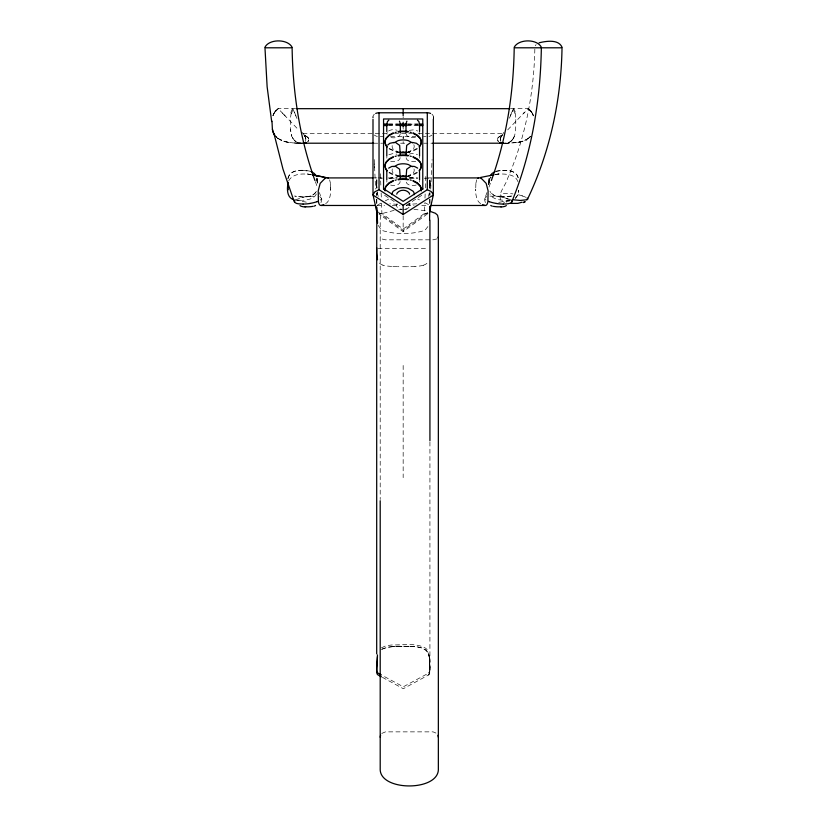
<?xml version="1.0" encoding="UTF-8"?>
<svg xmlns="http://www.w3.org/2000/svg" width="827" height="827" viewBox="0 0 827 827"><rect width="100%" height="100%" fill="white"/><g stroke="black" fill="none" stroke-linecap="round" stroke-linejoin="round"><path stroke-width="0.62" stroke-dasharray="4.13 3.1" d="M291.218 113.144A17.119 6.647 90 0 0 290.504 119.326L290.566 129.229A14.431 5.613 -89.9 0 0 291.9 136.507A14.431 5.562 89.9 0 1 290.608 129.208M403.162 136.672L403.162 138.564L403.162 133.395M382.405 677.334L403.318 688.715L428.407 675.059A2.657 2.657 0 0 0 429.792 672.878L429.926 666.479M514.28 136.424L513.981 137.148L514.26 136.476A14.431 5.572 90 0 0 515.676 129.219L515.8 119.315M424.282 178.229L429.802 178.229L429.926 184.287M429.926 441.949L429.916 669.488A84.116 84.116 0 0 1 429.792 672.878M330.624 189.734L330.635 188.184M376.698 183.728L376.833 178.229L376.833 188.298L376.709 184.617M376.73 180.338L376.709 184.287M376.709 181.733L376.698 188.018M325.652 203.618C329.353 201.881 331.027 194.366 330.635 188.99M429.916 184.617L429.782 188.308L429.802 178.229M405.995 133.488C406.481 137.768 412.373 138.233 415.702 137.323M405.457 209.097C407.928 208.88 411.391 206.212 409.282 203.628M379.376 213.645A5.975 3.877 -30.1 0 0 381.909 213.449L403.162 229.048L424.416 213.49L424.799 203.235M424.995 198.108L425.181 192.97M425.378 187.843L425.905 173.742M534.842 49.051C533.922 93.441 525.341 137.809 507.54 178.591C506.114 185.486 493.409 197.87 504.532 202.47M430.733 189.073L432.087 159.549M488.736 183.987L489.998 178.766M475.876 183.615L475.711 189.734M488.788 183.708L489.088 181.34M475.928 183.087L476.693 179.862M429.223 193.342L428.417 196.433M386.871 156.975L386.84 158.164M386.871 180.844L386.84 182.033M419.465 134.387L419.155 132.392M287.91 178.797C288.716 171.634 296.965 169.928 302.93 170.383M489.15 178.425L488.674 184.09A30.01 30.01 0 0 1 488.664 183.666L488.736 181.309A21.978 21.978 0 0 1 488.974 179.304L489.202 178.167M489.202 180.813L490.06 178.642M287.982 178.456C290.411 169.039 302.144 169.587 310.053 171.189M488.974 187.15L490.959 181.671M486.938 192.577L484.508 199.441L485.366 202.636M511.872 112.121L509.298 118.519L513.36 108.844M512.089 111.593L512.42 110.777M503.695 132.403L502.744 134.356M295.508 108.678L278.213 108.678L274.781 111.903L272.91 115.739A17.171 15.889 -90 0 1 273.892 113.185M273.902 113.32L272.91 115.739A17.171 15.868 -89.5 0 1 273.882 113.309L278.213 108.678L282.576 113.237M288.664 180.906C292.675 173.081 303.736 173.453 311.138 174.642M316.379 191.316C312.017 198.635 301.7 197.26 294.505 196.009M316.317 194.045C314.353 198.645 308.347 199.896 303.509 200.206M320.969 202.636L321.817 199.441L319.398 192.577M427.89 226.577L425.523 229.617A10.431 6.957 0 0 1 423.962 230.65C410.864 234.568 395.761 234.568 382.674 230.65A10.431 6.957 0 0 1 381.113 229.617L378.249 225.43M428.407 675.049L429.792 672.764L428.407 675.049L429.409 674.005M292.903 108.844L296.965 118.519M501.917 135.649L502.33 135.008M501.844 135.762L501.079 136.951A13.501 7.164 69.4 0 0 500.986 137.127A3.05 1.199 90 0 0 500.438 140.321A3.308 1.375 -89.3 0 0 500.728 141.748M501.638 136.083L502.227 135.163M513.019 138.895L513.836 137.447L512.967 138.977M501.431 136.403L501.09 136.951A13.501 2.626 -72.3 0 0 500.986 137.086A3.05 1.158 -90 0 0 500.469 140.301M535.296 45.764L536.103 44.606M397.022 203.659C394.758 206.781 399.338 209.334 402.067 209.283M512.73 139.318L512.761 139.277A22.153 8.725 88.9 0 1 512.43 139.691L510.972 141.2L511.634 140.6M490.597 177.815L491.031 177.278M490.463 178.012L490.907 177.423M315.8 192.381C310.869 198.294 301.979 197.188 295.136 196.185M511.985 140.239L512.43 139.711A22.153 8.415 -88.9 0 0 512.709 139.381M377.381 205.22L381.764 202.677M524.618 112.276L523.481 113.464L528.308 108.844M507.695 129.88L523.977 112.948M530.148 136.786L529.549 137.344M515.593 198.17L517.826 195.027L518.767 190.21L517.981 194.624L515.211 198.449M374.352 114.25L373.98 114.581A5.386 3.784 0 0 0 372.998 116.752L372.998 119.315L372.998 116.752M529.27 137.592L526.737 139.36A22.04 20.334 -87.5 0 1 526.096 139.722L522.468 141.241A40.182 37.194 89.6 0 1 516.792 142.585A40.182 37.184 -89.6 0 0 522.468 141.241M528.856 137.933L527.781 138.719M320.183 200.175L320.762 199.72A13.625 3.753 -7.9 0 0 321.548 198.387L320.152 196.898M427.683 212.394L403.162 230.351L377.619 211.65M427.466 213.873L403.162 231.663L378.859 213.873M431.983 135.09L430.598 135.907A6.337 4.445 0 0 1 428.955 136.403M528.102 138.491L526.737 139.36A22.04 20.458 87.4 0 1 526.096 139.711L525.962 139.784M381.443 649.484L387.077 647.272L396.505 646.332M381.754 733.435L385.485 731.864L433.069 731.864L436.811 733.435M381.443 647.851L385.103 646.145L390.447 645.132A61.363 60.795 0 0 1 392.484 644.946C403.421 645.132 415.805 642.569 425.719 648.265A8.373 8.291 0 0 1 427.052 649.681L429.368 656.111L429.916 667.709A84.468 83.682 0 0 1 429.792 671.069L428.407 673.416L429.792 671.069A2.657 2.636 0 0 1 428.417 673.24L403.318 686.792L382.405 675.494M500.935 135.7L501.503 135.328M500.852 135.762L502.413 134.739M499.694 136.507L499.043 136.951A13.428 10.772 -60.8 0 0 498.795 137.117A3.05 2.832 89.9 0 0 497.523 140.311A3.05 2.812 -89.9 0 1 498.722 137.096A13.428 12.591 33.1 0 1 499.043 136.951L500.273 136.135M500.438 136.031L499.859 136.403M417.211 148.405L409.83 151.579A18.98 11.723 0 0 1 406.46 152.147M417.211 148.932L413.066 151.124L408.145 152.447A18.98 11.723 0 0 0 409.83 152.116M417.211 172.274L409.83 175.448A18.98 11.723 0 0 1 408.145 175.789M417.211 172.812L413.066 175.004L408.145 176.316M406.129 205.375L421.739 195.306M278.213 108.678L277.965 108.844A12.643 11.867 86.3 0 0 273.799 113.123M295.632 199.731L305.091 196.733L316.379 196.102M385.31 200.837L388.866 198.987M524.618 140.414L526.737 139.36C530.066 141.913 493.378 144.839 508.533 142.595A40.461 15.661 89.8 0 0 510.921 141.355M388.917 154.711L392.629 153.677L397.001 154.184M388.917 178.58L392.629 177.547L397.001 178.053M486.173 196.898L484.777 198.387A13.625 3.753 7.9 0 0 485.573 199.72L486.876 200.63M407.494 152.509L412.993 149.367A10.058 6.213 0 0 0 413.004 143.412M407.153 176.523L412.993 173.246A10.058 6.213 0 0 0 413.81 168.47M436.811 238.92L433.069 239.83L385.485 239.83L381.754 238.931L380.203 236.749M382.022 649.102C392.184 645.07 403.452 646.311 414.151 646.559A61.487 61.487 0 0 1 416.177 646.755L422.173 647.975L425.719 649.908A8.363 8.363 0 0 1 427.052 651.335L429.265 657.207L429.926 667.472L429.368 657.703C429.079 648.099 418.059 646.269 410.12 646.332M495.187 174.642L495.435 174.569A18.401 16.395 74.4 0 1 498.919 173.97C505.71 173.959 515.211 174.052 517.929 181.62M409.21 130.356L413.862 129.818L417.718 131.017M423.279 265.25L423.993 265.012A9.438 6.058 0 0 0 427.962 262.19M511.83 196.009L502.02 196.909M496.283 171.189L502.713 170.393M394.851 132.289L396.505 131.855M394.851 132.827L396.505 132.382M394.851 156.158L396.505 155.724M394.851 156.696L396.505 156.251M394.851 180.038L396.505 179.593M394.851 180.565L396.505 180.131M495.435 171.478C502.971 169.752 516.586 168.512 518.426 178.797M511.189 196.185C504.532 196.909 493.895 198.718 489.946 191.316M498.764 202.388L511.189 200.02M394.107 210.368L383.149 213.283L381.02 215.206L380.203 218.814L380.203 499.487M495.435 174.569L498.919 173.97L495.259 174.518M516.792 142.595L506.91 143.205M510.631 200.113L504.811 200.33M416.829 203.804L408.104 204.383M509.597 200.94L506.134 201.654L506.517 202.615M489.946 196.102L501.234 196.733L510.693 199.731M302.992 200.248L302.475 200.279M398.748 209.686L402.263 209.469M403.431 209.396L406.936 209.179M414.999 266.47L409.034 266.697M301.514 200.33L295.694 200.113M301.721 143.205L297.73 142.595A40.461 15.661 -89.8 0 1 295.342 141.355M299.136 143.205L302.144 143.123M301.111 143.164L300.304 143.185M502.795 170.383C508.781 170.042 517.164 171.23 518.343 178.415M408.414 266.707L407.442 266.728M299.746 143.195L296.19 143.174M406.76 266.739L399.534 266.728M510.755 108.678L528.06 108.678L531.492 111.903L533.353 115.739M388.463 124.06L399.493 124.06M406.843 124.06L417.873 124.06M388.463 124.122L398.263 124.122M408.062 124.122L417.873 124.122M388.463 124.918L398.738 124.918M407.587 124.918L417.873 124.918M388.463 125.518L399.493 125.57M406.843 125.57L417.873 125.57M302.909 133.664L388.152 133.664M394.376 133.664L411.918 133.664M418.142 133.664L503.457 133.664M380.296 136.558L382.839 136.558M390.458 136.558L415.867 136.558M423.486 136.558L426.029 136.558M298.588 143.205L301.162 143.205M373.577 143.205L382.581 143.205M400.557 143.205L405.737 143.205M423.703 143.205L432.738 143.205M374.28 177.908L376.843 177.908M378.135 177.908L381.981 177.908M388.401 177.908L397.384 177.908M408.941 177.908L417.924 177.908M426.918 177.908L432.045 177.908M380.141 178.229L382.353 178.229M390.075 178.229L396.691 178.229M409.934 178.229L416.56 178.229M376.843 205.468L384.545 205.468M392.256 205.468L399.958 205.468M406.377 205.468L414.079 205.468M421.78 205.468L428.2 205.468M377.939 248.451L426.494 248.451M504.687 143.205L505.845 143.185M303.013 170.383L310.89 171.478M408.734 646.29L392.484 646.456L414.151 646.456M506.858 143.205L504.119 143.123M398.862 266.718L397.601 266.697M397.001 266.687L391.636 266.47M298.537 143.205L289.471 142.595M397.725 204.362L389.796 203.804M295.89 143.164L288.85 142.492L280.167 139.711A22.04 20.334 87.5 0 1 279.516 139.36L277.107 137.695M501.886 196.898L493.833 195.296L490.525 192.381M413.955 209.324L427.931 210.988M502.682 200.196C497.895 199.896 491.92 198.563 490.008 194.045M310.942 174.58L307.406 173.97A18.401 16.395 -74.4 0 1 310.9 174.559L311.086 174.631M295.136 200.02L307.561 202.388M396.505 152.116L398.18 152.447A18.98 11.723 0 0 1 396.505 152.116L389.114 148.932M389.114 172.812L393.259 175.004L398.18 176.316M510.466 199.338C501.989 198.8 494.629 192.215 508.367 193.487A14.214 2.863 8.4 0 1 512.916 193.89M390.675 161.213C393.993 162.154 400.32 161.544 400.289 157.068M390.675 185.083C393.993 186.023 400.32 185.413 400.289 180.937M409.83 131.855L411.474 132.289M409.83 132.382L411.474 132.827M409.83 155.724L411.474 156.158M409.83 156.251L411.474 156.696M409.83 179.593L411.474 180.038M409.83 180.131L411.474 180.565M522.499 195.854L520.142 195.213A14.214 2.863 8.4 0 0 516.648 194.459M283.651 141.2L283.795 141.241A40.182 37.194 -89.6 0 0 289.471 142.585A40.182 37.184 89.6 0 1 283.795 141.241L279.381 139.277M382.994 265.126L382.643 265.012A9.107 5.851 0 0 1 379.221 262.883A10.751 6.895 0 0 1 378.683 262.19L378.342 261.673M399.699 152.861L393.332 149.367A10.058 6.213 0 0 1 393.321 143.412M399.183 176.523L393.332 173.246A10.058 6.213 0 0 1 392.515 168.47M277.841 138.264L281.645 140.414M417.666 198.945L419.465 199.876M280.301 139.784L280.177 139.711A22.04 20.458 -87.4 0 1 279.526 139.35L279.526 139.36M424.84 202.667L428.737 204.734M305.328 135.7L307.22 136.951A13.428 10.772 60.8 0 1 307.468 137.117L307.51 137.148A3.05 2.832 -89.9 0 1 308.74 140.311A3.05 2.812 89.9 0 0 307.541 137.096L307.458 137.117A13.428 12.591 -33.1 0 0 307.22 136.951L306.9 136.724M384.586 195.306L394.903 201.953M278.689 138.843L277.469 137.975M389.114 148.405L396.505 151.579A18.98 11.723 0 0 0 398.18 151.91M389.114 172.274L396.505 175.448A18.98 11.723 0 0 0 398.18 175.789M304.016 134.842L304.843 135.38M305.742 135.969L306.734 136.62M304.512 135.163L305.08 135.545M305.411 135.762L304.925 135.432M480.673 203.618C477.117 201.891 475.391 194.976 475.711 189.859M278.42 138.667L277.407 137.933M374.352 135.09L375.727 135.907A6.337 4.445 0 0 0 377.37 136.403M528.06 108.678L532.361 113.32A17.171 15.868 89.5 0 1 533.363 115.904A17.171 15.889 90 0 0 532.381 113.185M276.88 137.499L276.063 136.734M431.983 114.25L432.345 114.581A5.386 3.784 0 0 1 433.338 116.752M284.002 114.726L298.568 129.88M285.212 115.987L282.141 112.792M293.564 139.36L293.564 139.36A22.153 8.725 -88.9 0 0 293.833 139.691L295.353 141.241L293.833 139.711A22.153 8.415 88.9 0 1 293.554 139.381M293.327 139.019L293.244 138.895M304.109 135.277L305.184 136.951A13.501 7.164 -69.4 0 1 305.277 137.127L305.297 137.148A3.05 1.199 -90 0 1 305.835 140.321A3.308 1.375 89.3 0 1 305.535 141.748M304.594 136.031L304.212 135.432M303.209 133.881L302.568 132.403M303.53 134.356L303.178 133.819M304.522 135.917L305.184 136.951A13.501 2.626 72.3 0 1 305.277 137.086L305.297 137.148A3.05 1.158 90 0 1 305.804 140.301M531.492 111.903L532.361 113.32M316.338 178.766L317.589 183.987M316.265 178.642L317.123 180.813M292.479 137.551L293.13 138.719L292.334 137.251M329.632 179.862L330.407 183.108M295.952 115.987L294.267 111.821M315.366 181.671L317.351 187.15M378.208 196.444L377.412 193.353M317.123 178.208L317.661 184.132L317.589 181.309A21.978 21.978 0 0 0 317.351 179.304L317.196 178.498M317.237 181.34L317.527 183.191M377.298 192.65L377.577 194.231L377.04 190.954M429.368 657.703L429.926 667.358M330.459 183.615L330.624 187.419M374.238 159.549L375.592 189.073M380.42 173.742L380.947 187.843M381.144 192.97L381.33 198.108M381.526 203.235L381.909 213.49M374.207 164.015L374.352 167.788L374.217 164.118M475.701 188.99L475.721 190.344M429.895 180.338L429.926 182.591M330.624 187.471L330.635 188.029M429.926 183.025L429.926 183.728M429.926 181.733L429.926 188.018M429.926 192.091L429.926 195.523M429.926 199.245L429.926 203.969M429.802 193.239L429.802 195.172M429.802 199.255L429.802 203.649M409.934 203.142L409.934 205.613M403.162 116.876L403.162 117.847M403.162 128.257L403.162 129.084M403.162 141.582L403.162 143.154M403.162 215.723L403.162 231.415M403.162 365.472L403.162 477.655M376.833 193.239L376.833 195.172M376.833 199.255L376.833 203.649M376.698 192.836L376.698 195.523M376.698 199.245L376.698 203.969M486.204 196.909A13.801 3.742 7.6 0 1 486.721 196.723M522.013 195.927A13.418 2.729 8.3 0 1 525.755 197.281M319.604 196.723A13.801 3.742 -7.6 0 1 320.121 196.909M400.185 133.498A6.626 4.094 0 0 1 397.198 137.168A6.626 4.094 0 0 1 390.571 137.396M387.015 134.367A6.626 4.094 0 0 1 387.294 132.423M388.607 131.017A6.626 4.094 0 0 1 397.167 130.304M419.31 156.985A6.626 4.094 0 0 1 419.33 158.153M415.712 161.275A6.626 4.094 0 0 1 408.91 160.945A6.626 4.094 0 0 1 406.191 157.078M409.282 154.132A6.626 4.094 0 0 1 417.428 154.701M419.31 180.855A6.626 4.094 0 0 1 419.33 182.023M416.25 184.969A6.626 4.094 0 0 1 409.158 184.928A6.626 4.094 0 0 1 406.191 180.948M409.282 178.001A6.626 4.094 0 0 1 417.428 178.57M427.993 213.366A5.975 3.877 30.1 0 1 424.416 213.449M409.83 175.986A18.98 11.723 0 0 1 408.145 176.316M398.18 176.316A18.98 11.723 0 0 1 396.505 175.986M391.647 266.366A27.694 17.77 0 0 1 382.911 265.26M423.331 265.353A28.242 18.122 0 0 1 414.989 266.377M290.846 112.782A12.674 5.324 88.6 0 1 292.81 108.44M305.587 140.187A3.308 1.189 -89.3 0 1 305.38 141.448M274.026 113.392A12.643 11.526 -86.9 0 1 278.017 108.937M308.43 140.239A3.308 3.019 -88.5 0 1 307.83 141.624M291.569 113.764A12.674 4.466 -88.6 0 1 293.027 109.381M308.523 140.259A3.308 3.091 88.2 0 1 307.892 141.675M513.453 108.44A12.674 5.324 -88.6 0 1 515.417 112.782M515.169 113.165A17.119 6.688 -89.8 0 1 515.872 119.346M297.741 142.533A40.461 15.641 89.8 0 1 295.363 141.159M528.339 108.782A12.643 11.867 -86.3 0 1 532.474 113.123M500.883 141.448A3.308 1.189 89.3 0 1 500.676 140.187M528.246 108.937A12.643 11.526 86.9 0 1 532.237 113.392M497.833 140.239A3.308 3.019 88.5 0 0 498.433 141.624A3.308 3.091 -88.2 0 1 497.74 140.259M513.236 109.381A12.674 4.466 88.6 0 1 514.694 113.764M510.9 141.159A40.461 15.641 -89.8 0 1 508.522 142.533M429.926 183.48L429.844 187.729L429.926 183.48M433.327 116.752L433.286 119.243L433.327 116.752M488.809 183.191L488.695 184.607L488.974 181.899L488.809 183.191M530.603 136.31L529.776 137.148L530.603 136.31M409.22 151.817L408.249 152.158A11.568 7.143 0 0 1 407.235 152.416L409.22 151.817M409.22 175.696L408.249 176.027A11.568 7.143 0 0 1 407.235 176.296L409.22 175.696M399.09 152.426L397.105 151.817L398.076 152.158A11.568 7.143 0 0 0 399.09 152.416M399.09 176.296L397.105 175.696L398.076 176.027A11.568 7.143 0 0 0 399.09 176.296M276.487 137.148L275.66 136.31L276.487 137.148M429.823 660.897L429.595 655.718L429.926 663.533L429.823 660.897M376.792 187.729L376.698 183.48L376.792 187.729"/><path stroke-width="1.24" d="M403.162 108.678L403.162 115.749M287.527 182.374L288.199 189.714M541.354 47.801C540.444 100.532 531.699 153.75 511.489 202.553C509.05 204.052 506 203.949 503.24 204.052M376.802 207.288L377.567 223.104M429.627 211.629A5.975 3.877 30.1 0 0 429.74 210.895L429.906 207.05M271.98 121.135L272.383 129.229A14.462 13.387 -89.8 0 0 274.936 135.587A14.462 13.366 89.8 0 1 272.445 129.219M429.575 219.837L429.792 206.636A5.375 3.587 0 0 0 429.761 206.357M380.203 737.239L380.575 735.255M377.474 656.597L376.719 669.488A84.116 84.116 0 0 0 376.833 672.878A2.657 2.657 0 0 0 378.218 675.059L381.361 676.765M377.474 654.912L376.719 667.709A84.468 83.682 0 0 0 376.833 671.069A2.657 2.636 0 0 0 378.218 673.24L381.361 674.935M264.971 47.211C269.22 38.745 287.713 38.828 292.086 47.222M429.73 210.895L433.327 195.048L433.327 119.315M512.068 201.819L511.82 200.723M514.239 47.222C518.612 38.828 537.105 38.745 541.354 47.211M288.178 182.333C286.959 188.091 286.411 197.829 294.04 199.772M437.979 237.876L438.351 236.749M491.362 180.575C506.62 138.047 513.546 92.893 514.208 47.801L562.019 47.801C561.202 99.943 550.017 151.992 527.543 199.152M522.013 202.233L517.805 203.38L510.755 203.411M406.315 122.541L406.915 121.166M396.712 194.159L397.322 192.784C400.361 189.269 406.439 189.342 409.251 193.115L409.551 194.169M490.153 175.758L492.117 173.401L495.053 171.634M419.237 146.586L419.992 145.624A16.385 10.12 0 0 0 419.992 137.809L417.211 135.028L413.066 132.837M419.237 147.123L419.992 146.152A16.385 10.12 0 0 0 419.992 138.347L417.211 135.566L413.066 133.364M419.237 170.455L419.992 169.494A16.385 10.12 0 0 0 419.992 161.678L417.211 158.898L413.066 156.706M419.237 170.993L419.992 170.021A16.385 10.12 0 0 0 419.992 162.216L417.211 159.435L413.066 157.244M294.619 200.579C293.378 204.455 300.852 203.793 303.085 204.052M388.845 120.194L387.481 121.497L386.788 124.153L386.788 131.534M387.718 145.035L389.848 143.298L393.91 142.44M388.649 168.139L391.729 166.496L393.91 166.32M393.9 142.844L398.076 140.621A11.568 7.143 0 0 1 408.249 140.631L412.425 142.844M393.9 166.713L398.076 164.501A11.568 7.143 0 0 1 408.249 164.501L412.425 166.713M422.773 188.701L403.162 201.343L383.552 188.701M403.162 214.503L403.162 205.282L427.301 189.724L431.105 191.471L433.193 194.169L433.327 195.048L403.162 214.503L372.998 195.048L372.998 119.315M324.639 178.746L320.163 183.367L318.271 190.613A13.242 4.3 -81.4 0 0 318.23 191.161L318.405 201.571A10.503 3.763 -80.4 0 0 319.894 205.075L320.194 205.241A16.592 5.996 -80.1 0 0 321.248 205.458L323.822 204.672M324.918 178.58L326.355 177.939A18.732 6.068 -85.9 0 1 328.412 178.322M393.259 132.837L389.114 135.028L386.333 137.809A16.385 10.12 0 0 0 386.333 145.624L387.088 146.586M393.259 133.364L389.114 135.566L386.333 138.347A16.385 10.12 0 0 0 386.333 146.152L387.088 147.123M410.45 142.74L406.677 145.376L405.995 155.404M393.259 156.706L389.114 158.898L386.333 161.678A16.385 10.12 0 0 0 386.333 169.494L387.088 170.455M393.259 157.244L389.114 159.435L386.333 162.216A16.385 10.12 0 0 0 386.333 170.031L387.088 170.993M410.45 166.609L406.677 169.246L405.995 179.273M393.259 180.575L389.114 182.767L386.333 185.558A16.385 10.12 0 0 0 385.134 190.417M393.259 181.113L389.114 183.305L386.333 186.085A16.385 10.12 0 0 0 385.134 190.944M316.989 201.726L317.816 201.406M526.623 199.772L520.369 200.444L512.151 199.648M314.012 206.171L314.963 205.82A7.319 1.737 -1.3 0 0 315.563 205.437M539.07 42.808C546.14 41.071 558.576 39.086 562.029 47.222M304.512 142.968L306.135 142.782A3.308 3.091 88.2 0 0 306.59 142.668A3.308 3.019 -88.5 0 1 306.135 142.802L305.587 142.854M304.398 142.885L303.147 143.112M403.162 205.282L379.035 189.724L374.92 191.719L373.018 194.727L376.595 210.895A5.975 3.877 -30.1 0 0 377.536 212.89M480.508 177.464L494.029 174.766M303.798 143.009L303.199 143.102M500.676 206.843L501.307 206.791M321.248 205.468L375.561 205.468M327.812 177.919L372.998 177.908M296.448 108.678L509.814 108.678M375.727 113.433A6.337 4.445 0 0 1 379.035 112.792L427.301 112.782A6.337 4.445 0 0 1 430.598 113.433M383.552 124.06L387.232 124.06M399.493 124.06L406.843 124.06M419.093 124.06L422.773 124.06M383.552 124.918L387.346 124.918M399.999 124.918L406.326 124.918M418.979 124.918L422.773 124.918M383.552 125.57L387.232 125.57M399.493 125.57L406.843 125.57M419.093 125.57L422.773 125.57M302.816 143.205L373.577 143.205M432.707 143.205L503.447 143.205M433.338 177.908L478.523 177.919M430.764 205.468L485.087 205.468A16.592 5.996 80.1 0 0 486.142 205.251L486.431 205.055A10.503 3.763 80.4 0 0 487.899 201.53L488.106 191.161A13.242 4.3 81.4 0 0 488.054 190.613L486.162 183.367L481.727 178.766M485.046 205.468L482.554 204.703M503.292 143.081L500.139 142.782A3.308 3.091 -88.2 0 1 499.673 142.668A3.308 3.019 88.5 0 0 500.128 142.802L500.211 142.792M305.018 206.791L305.649 206.843M412.415 142.44L416.477 143.298L418.607 145.035M412.415 166.32L414.606 166.496L417.676 168.139M503.064 143.102L502.465 143.009M312.854 174.89L325.828 177.464M312.244 174.766L324.039 177.195M492.313 206.171L491.362 205.82A7.319 1.737 1.3 0 1 490.762 205.437M430.257 211.392L435.415 213.283L437.545 215.206L438.351 218.814L438.351 768.562C439.633 791.728 378.931 791.728 380.203 768.562L380.203 500.738M488.509 201.406L489.336 201.726M395.885 142.74L399.648 145.376L400.34 155.404M395.885 166.609L399.648 169.246L400.34 179.273M413.066 180.575L417.211 182.767L419.992 185.558A16.385 10.12 0 0 1 421.191 190.417M413.066 181.113L417.211 183.305L419.992 186.085A16.385 10.12 0 0 1 421.191 190.944M311.283 171.634L314.208 173.401L316.172 175.758M481.417 178.58L479.97 177.939A18.732 6.068 85.9 0 0 477.913 178.322M417.48 120.194L418.844 121.497L419.537 124.153L419.537 131.534M316.317 176.017L316.565 176.544M399.41 121.166L400.02 122.541M294.257 201.819L282.989 169.121L273.923 133.395M314.963 180.575C299.705 138.047 292.779 92.893 292.117 47.801L264.971 47.801L267.131 86.783L271.68 121.59M377.525 259.761L376.709 253L376.833 211.381M437.979 735.255L438.351 737.239M376.419 207.05L376.595 210.895M429.926 220.209L429.926 440.688M429.802 207.122L429.802 212.001M427.301 112.782L427.301 189.724M422.773 189.476L422.773 118.974L383.552 118.974L383.552 189.476M419.537 147.516L419.537 156.127M419.537 171.385L419.537 179.997M405.995 123.647L405.995 132.258M403.162 122.282L403.162 124.06M403.162 125.57L403.162 127.141M400.34 123.647L400.34 132.258M386.788 147.516L386.788 156.127M386.788 171.385L386.788 179.997M379.035 112.782L379.035 189.724M376.698 247.759L376.698 653.899M500.624 206.781A8.487 2.109 0.4 0 1 493.409 206.347M506.32 205.51A7.081 1.83 0 0 1 501.503 206.946M526.985 197.994A13.418 2.729 8.3 0 1 526.871 199.824M496.489 203.442A13.883 3.939 7.2 0 1 489.439 201.705M503.261 204.073A14.193 4.114 7 0 1 496.458 203.504M316.896 201.705A13.883 3.939 -7.2 0 1 309.836 203.442M309.867 203.504A14.193 4.114 -7 0 1 303.064 204.073M312.926 206.347A8.487 2.109 -0.4 0 1 305.711 206.781M304.822 206.946A7.081 1.83 0 0 1 300.005 205.51M392.132 194.717A10.058 6.213 0 0 1 393.321 191.151L398.076 188.37A11.568 7.143 0 0 1 408.249 188.37L412.993 191.151A10.058 6.213 0 0 1 414.193 194.717M398.18 179.79A18.98 11.723 0 0 1 408.145 179.79M398.18 179.263A18.98 11.723 0 0 1 408.145 179.263M401.757 176.565A1.561 0.961 0 0 1 403.162 176.017A1.561 0.961 0 0 1 404.568 176.565M406.46 176.554A18.98 11.723 0 0 1 399.875 176.554M398.18 155.921A18.98 11.723 0 0 1 408.145 155.921M406.46 176.017A18.98 11.723 0 0 1 399.875 176.017M398.18 155.393A18.98 11.723 0 0 1 408.145 155.393M401.839 152.602A1.561 0.961 0 0 1 404.496 152.602M406.46 152.675A18.98 11.723 0 0 1 399.875 152.675M398.18 132.051A18.98 11.723 0 0 1 408.145 132.051M406.46 152.147A18.98 11.723 0 0 1 399.875 152.147M398.18 131.514A18.98 11.723 0 0 1 408.145 131.514M524.99 201.788L523.357 202.532L524.99 201.788"/></g></svg>
